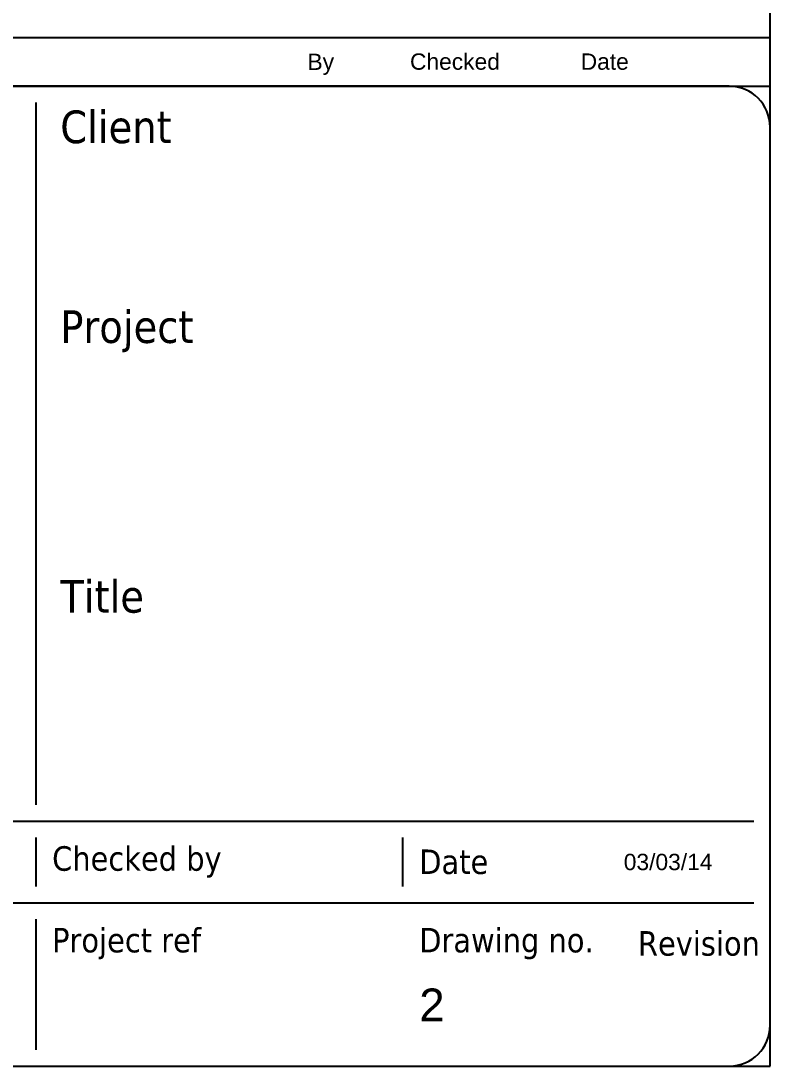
# Paper-space layout 'A2 (portrait)' of a CAD drawing. Extents: x 0 to 396, y 0 to 564.
# Drawn here: x 331.2 to 395.5, y 0 to 89.6 of the extents above; entities that cross this region are included whole.
import ezdxf
from ezdxf.enums import TextEntityAlignment as Align

# ---------------------------------------------------------------- set-up
doc = ezdxf.new("R2010")
doc.units = 0
doc.layers.get('0').update_dxf_attribs({"linetype": 'CONTINUOUS'})
doc.layers.get('Defpoints').update_dxf_attribs({"linetype": 'CONTINUOUS'})
doc.layers.add('JPP_Mask', color=7, linetype='CONTINUOUS')
doc.styles.add('JPP', font='arial.ttf')

# ---------------------------------------------------------------- blocks, each defined once
blk = doc.blocks.new('A2mask (portrait)')
at = {"color": 154, "true_color": 0x004a91}
for p, q in [((392, 84), (273, 84)), ((332.5, 82.6), (332.5, 22.4)), ((395.5, 3.5), (395.5, 80.5)), ((270.9, 21), (394.1, 21)), ((332.5, 19.6), (332.5, 15.4)), ((364, 15.4), (364, 19.6)), ((270.9, 14), (394.1, 14)), ((332.5, 12.6), (332.5, 1.4)), ((273, 0), (392, 0))]:
    blk.add_line(p, q, dxfattribs=at)
for centre, start, end in [((392, 80.5), 0, 90), ((392, 3.5), 270, 0)]:
    blk.add_arc(centre, 3.5, start, end, dxfattribs=at)
at = {"layer": 'Defpoints'}
blk.add_lwpolyline([(395.5, 0), (395.5, 563.5), (0, 563.5), (0, 0)], close=True, dxfattribs=at)
blk.add_lwpolyline([(269.5, 0), (269.5, 84), (395.5, 84)], dxfattribs=at)
at = {"color": 2, "style": 'JPP'}
for s, insert, char_height, attachment_point in [('{\\fTahoma|b0|i0|c0|p34;Client}', (334.6, 80.5), 2.8, 4), ('{\\fTahoma|b0|i0|c0|p34;Project}', (334.6, 63), 2.8, 4), ('{\\fTahoma|b0|i0|c0|p34;Title}', (334.6, 40.25), 2.8, 4), ('{\\fTahoma|b0|i0|c0|p34;Checked by}', (333.9, 17.5), 2.1, 4), ('{\\fTahoma|b0|i0|c0|p34;Date}', (365.4, 17.5), 2.1, 4), ('{\\fTahoma|b0|i0|c0|p34;Project ref}', (333.9, 10.5), 2.1, 4), ('{\\fTahoma|b0|i0|c0|p34;Drawing no.}', (365.4, 10.5), 2.1, 4), ('{\\fTahoma|b0|i0|c0|p34;Revision}', (389.392, 10.5), 2.1, 5)]:
    blk.add_mtext(s, dxfattribs=dict(at, insert=insert, char_height=char_height, attachment_point=attachment_point))
at = {"color": 7, "style": 'JPP'}
for tag, p in [('Client', (348.6, 80.5)), ('Project1', (348.6, 63)), ('Project2', (348.6, 57.75)), ('Project3', (348.6, 52.5)), ('Title1', (348.6, 40.25)), ('Title2', (348.6, 35)), ('Title3', (348.6, 29.75)), ('Status', (273, 5.25))]:
    blk.add_attdef(tag, text='', height=2.5, dxfattribs=at).set_placement(p, align=Align.MIDDLE_LEFT)
at = {"color": 2, "style": 'JPP'}
for tag, p in [('Scale', (292.25, 17.5)), ('Drawn', (323.75, 17.5)), ('Checked', (355.25, 17.5)), ('Date', (386.75, 17.5))]:
    blk.add_attdef(tag, text='', height=1.4, dxfattribs=at).set_placement(p, align=Align.MIDDLE_CENTER)
at = {"color": 6, "style": 'JPP'}
for tag, p in [('Ref', (336, 5.25)), ('DrgNo.', (365.4, 5.25))]:
    blk.add_attdef(tag, text='', height=2.8, dxfattribs=at).set_placement(p, align=Align.MIDDLE_LEFT)
blk.add_attdef('Rev', text='', height=2.8, dxfattribs=at).set_placement((389.392, 5.25), align=Align.MIDDLE_CENTER)
blk = doc.blocks.new('A0A1revisionblock')
at = {"layer": 'Defpoints'}
for p, q in [((0, 6), (180, 6)), ((0, 0), (180, 0))]:
    blk.add_line(p, q, dxfattribs=at)
at = {"color": 2, "style": 'JPP'}
for s, p in [('Rev', (1.78, 2.03)), ('By', (123.3, 2)), ('Checked', (135.86, 2.03)), ('Date', (156.78, 2.03))]:
    blk.add_text(s, height=2, dxfattribs=at).set_placement(p)
at = {"color": 2, "style": 'JPP', "flags": 8}
for tag, p in [('RevLetter', (7.53, 2)), ('RevNote_001', (12.74, 2)), ('RevBy', (127.53, 2)), ('RevChecked', (148.03, 2)), ('RevDate', (164.03, 2))]:
    blk.add_attdef(tag, p, '', height=2, dxfattribs=at)

psp = doc.layouts.new('A2 (portrait)')

# ---------------------------------------------------------------- block references
at = {"xscale": 0.7, "yscale": 0.7, "zscale": 0.7}
psp.add_blockref('A0A1revisionblock', (269.5, 84), dxfattribs=at)
at = {"layer": 'JPP_Mask'}
psp.add_blockref('A2mask (portrait)', (0, 0), dxfattribs=at).add_auto_attribs({'Date': '03/03/14', 'DrgNo.': '2'})

doc.saveas('drawing.dxf')
